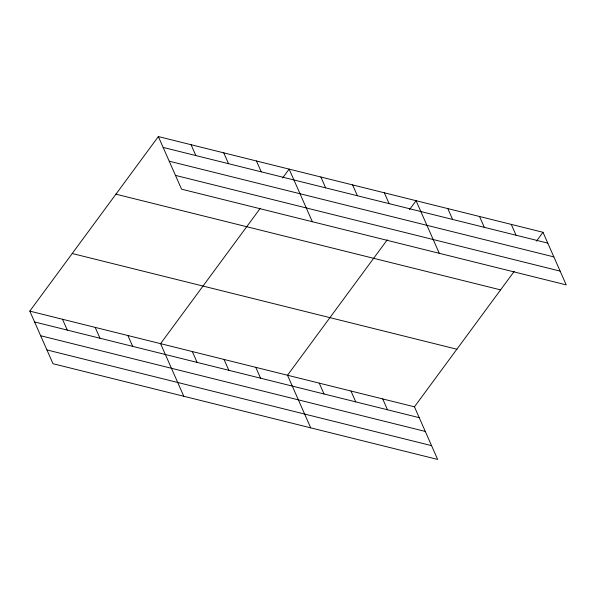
<?xml version="1.0" encoding="UTF-8"?>
<svg xmlns="http://www.w3.org/2000/svg" width="596" height="596" viewBox="0 0 596 596"><rect width="100%" height="100%" fill="white"/><g stroke="black" fill="none" stroke-linecap="round" stroke-linejoin="round"><path stroke-width="0.89" d="M29.8 311.119L414.443 406.822L437.643 459.427L52.999 363.716L29.8 311.119L158.357 136.573L543.001 232.284L566.2 284.881L181.556 189.178L158.357 136.573M260.31 208.257L160.577 343.654L183.777 396.258M282.608 177.981L289.135 169.115L312.341 221.719M387.244 239.838L287.51 375.242L310.71 427.839M409.541 209.561L416.068 200.703L439.267 253.3M414.443 406.822L514.177 271.418M536.475 241.142L543.001 232.284M163.14 147.421L547.784 243.123M169.219 161.196L553.863 256.906M175.485 175.395L560.121 271.106M115.937 194.177L500.573 289.88M72.228 253.516L456.864 349.226M34.583 321.959L419.219 417.669M40.662 335.742L425.298 431.444M46.92 349.934L431.564 445.644M511.271 224.387L516.047 235.226M479.534 216.49L484.317 227.337M447.805 208.593L452.587 219.44M384.338 192.806L389.121 203.646M352.601 184.909L357.384 195.749M320.871 177.012L325.654 187.852M382.707 398.925L387.489 409.772M256.444 160.98L261.227 171.827M350.977 391.028L355.76 401.875M223.746 152.844L228.529 163.691M319.24 383.139L324.023 393.978M191.055 144.709L195.838 155.556M255.773 367.345L260.556 378.184M224.044 359.448L228.827 370.295M192.307 351.551L197.09 362.398M127.887 335.518L132.662 346.365M95.189 327.39L99.972 338.23M62.498 319.255L67.273 330.095"/></g></svg>
